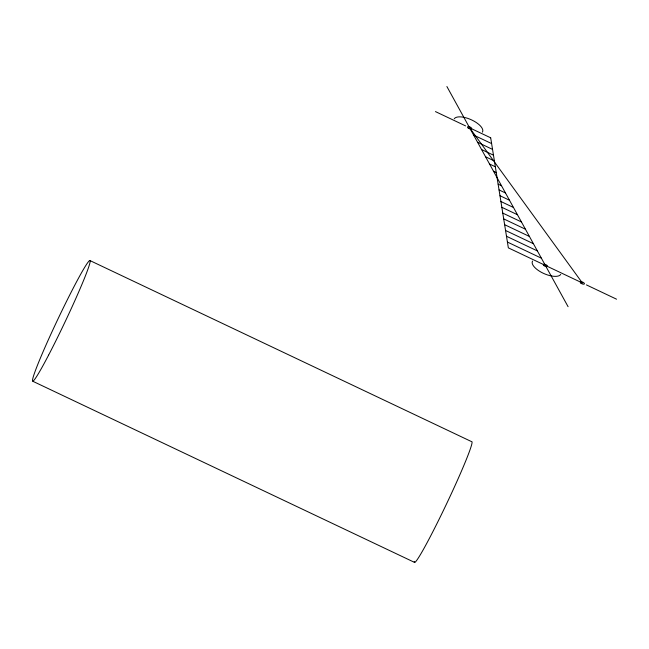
<?xml version="1.0" encoding="UTF-8"?>
<svg xmlns="http://www.w3.org/2000/svg" width="649" height="649" viewBox="0 0 649 649"><rect width="100%" height="100%" fill="white"/><g stroke="black" fill="none" stroke-linecap="round" stroke-linejoin="round"><path stroke-width="0.97" d="M435.447 111.596L465.593 125.898M473.6 135.049L491.618 143.599M477.591 142.293L492.542 149.392M481.574 149.538L493.475 155.184M485.566 156.774L494.4 160.976M489.549 164.019L495.333 166.769M493.532 171.263L496.266 172.553M498.124 184.138L501.507 185.744M499.049 189.93L505.498 192.988M499.981 195.722L509.481 200.233M500.914 201.514L513.473 207.477M501.839 207.307L517.456 214.714M502.772 213.099L521.447 221.958M503.697 218.891L525.43 229.202M504.63 224.684L529.414 236.447M505.563 230.476L533.405 243.683M506.488 236.268L537.388 250.928M507.421 242.061L541.38 258.172M586.404 284.887L616.55 299.189M89.757 260.468L471.636 441.661A66.847 3.829 -64.6 0 1 445.109 506.91A66.847 3.829 -64.6 0 1 414.33 561.499M32.839 381.279L414.719 562.472M446.893 86.528L568.086 306.693M454.259 118.799A15.6 6.417 23.9 0 1 471.823 120.016A15.6 6.417 23.9 0 1 482.402 132.153M560.72 274.422A15.6 6.417 23.9 0 1 543.156 273.205A15.6 6.417 23.9 0 1 532.578 261.068M490.685 137.807L469.616 127.812L582.38 282.98L508.345 247.853L490.685 137.807M580.944 283.175A2.231 0.917 23.9 0 0 584.392 283.929A2.231 0.917 23.9 0 0 581.812 281.828A2.231 0.917 23.9 0 0 580.944 283.175M468.18 128.007A2.231 0.917 23.9 0 0 471.628 128.762A2.231 0.917 23.9 0 0 469.04 126.652A2.231 0.917 23.9 0 0 468.18 128.007M543.927 265.611A2.231 0.917 23.9 0 0 547.375 266.366A2.231 0.917 23.9 0 0 544.795 264.265A2.231 0.917 23.9 0 0 543.927 265.611M48.586 355.141A66.847 3.829 -64.6 0 0 90.097 260.647A66.847 3.829 -64.6 0 0 45.211 346.834A66.847 3.829 -64.6 0 0 48.586 355.141"/></g></svg>
